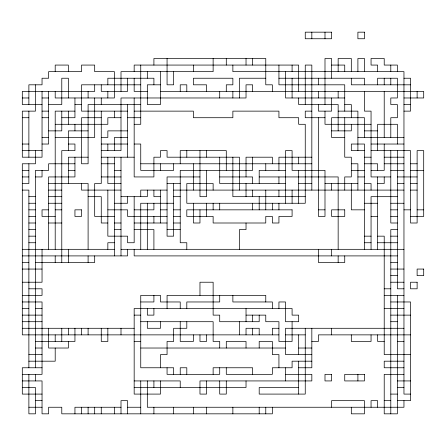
<?xml version="1.0" encoding="UTF-8"?>
<svg xmlns="http://www.w3.org/2000/svg" width="446" height="446" viewBox="0 0 446 446"><rect width="100%" height="100%" fill="white"/><g stroke="black" fill="none" stroke-linecap="round" stroke-linejoin="round"><path stroke-width="0.67" d="M331.573 65.071L344.736 65.071L344.736 71.65M265.771 78.234L239.452 78.234L239.452 97.975M278.934 78.234L364.477 78.234L364.477 84.812M403.959 78.234L410.537 78.234L410.537 111.132L403.959 111.132M140.746 84.812L81.523 84.812L81.523 111.132L127.584 111.132M160.488 84.812L147.325 84.812L147.325 104.554L160.488 104.554L160.488 71.65M410.537 84.812L351.314 84.812L351.314 78.234M147.325 91.391L134.168 91.391L134.168 78.234M160.488 91.391L423.7 91.391L423.7 97.975L403.959 97.975M22.3 97.975L28.878 97.975M42.041 97.975L48.62 97.975M344.736 97.975L285.512 97.975L285.512 71.65M42.041 104.554L22.3 104.554L22.3 91.391L94.686 91.391L94.686 84.812M48.62 104.554L61.782 104.554L61.782 78.234L68.361 78.234L68.361 97.975M74.945 104.554L81.523 104.554M140.746 104.554L88.102 104.554L88.102 163.777L81.523 163.777L81.523 117.716L101.264 117.716M344.736 104.554L351.314 104.554L351.314 117.716M403.959 104.554L410.537 104.554M42.041 111.132L48.62 111.132M74.945 111.132L55.204 111.132L55.204 249.32M134.168 111.132L193.391 111.132L193.391 117.716L232.868 117.716L232.868 111.132L278.934 111.132L278.934 117.716L298.675 117.716L298.675 124.295L305.254 124.295L305.254 203.259L186.807 203.259L186.807 183.518L213.132 183.518L213.132 190.096M311.832 111.132L305.254 111.132L305.254 117.716L324.995 117.716M338.157 111.132L357.898 111.132L357.898 150.614M22.3 117.716L28.878 117.716M42.041 117.716L48.62 117.716M61.782 117.716L74.945 117.716L74.945 97.975M121.005 117.716L107.843 117.716L107.843 124.295L55.204 124.295M127.584 117.716L140.746 117.716M134.168 124.295L140.746 124.295L140.746 65.071M371.055 124.295L324.995 124.295L324.995 111.132M48.62 130.873L61.782 130.873L61.782 111.132M88.102 130.873L68.361 130.873L68.361 150.614M127.584 130.873L107.843 130.873L107.843 137.457L101.264 137.457M331.573 130.873L351.314 130.873L351.314 124.295M364.477 130.873L377.639 130.873M42.041 137.457L48.62 137.457M55.204 137.457L94.686 137.457L94.686 97.975M127.584 137.457L114.427 137.457L114.427 150.614M344.736 137.457L331.573 137.457L331.573 117.716L364.477 117.716L364.477 137.457M357.898 137.457L403.959 137.457M22.3 144.036L28.878 144.036M42.041 144.036L48.62 144.036L48.62 91.391M68.361 144.036L74.945 144.036L74.945 150.614L61.782 150.614L61.782 262.482M101.264 144.036L127.584 144.036M134.168 144.036L140.746 144.036L140.746 170.355L173.65 170.355L173.65 163.777M371.055 144.036L403.959 144.036M22.3 150.614L42.041 150.614M101.264 150.614L121.005 150.614L121.005 97.975L246.03 97.975L246.03 84.812L252.609 84.812L252.609 91.391M364.477 150.614L351.314 150.614L351.314 144.036L364.477 144.036L364.477 249.32M371.055 150.614L410.537 150.614L410.537 223L417.122 223L417.122 150.614L423.7 150.614L423.7 216.421L410.537 216.421M88.102 157.198L68.361 157.198L68.361 183.518M101.264 157.198L134.168 157.198M311.832 157.198L278.934 157.198L278.934 170.355M364.477 157.198L371.055 157.198M384.218 157.198L403.959 157.198M74.945 163.777L48.62 163.777L48.62 170.355L35.463 170.355L35.463 367.766M101.264 163.777L114.427 163.777M140.746 163.777L311.832 163.777M351.314 163.777L357.898 163.777L357.898 190.096M364.477 163.777L377.639 163.777L377.639 170.355M384.218 163.777L403.959 163.777M410.537 163.777L417.122 163.777M22.3 170.355L28.878 170.355M68.361 170.355L74.945 170.355M114.427 170.355L121.005 170.355M285.512 170.355L259.193 170.355L259.193 183.518M351.314 170.355L364.477 170.355M371.055 170.355L384.218 170.355L384.218 144.036M390.796 170.355L403.959 170.355M410.537 170.355L423.7 170.355M22.3 176.939L28.878 176.939M35.463 176.939L42.041 176.939L42.041 170.355M101.264 176.939L121.005 176.939M199.97 176.939L167.066 176.939L167.066 236.163L173.65 236.163L173.65 183.518M219.711 176.939L252.609 176.939L252.609 183.518M259.193 176.939L338.157 176.939L338.157 249.32M357.898 176.939L364.477 176.939M390.796 176.939L371.055 176.939L371.055 111.132L364.477 111.132L364.477 91.391M397.38 176.939L417.122 176.939M22.3 183.518L28.878 183.518L28.878 163.777M48.62 183.518L88.102 183.518L88.102 249.32M121.005 183.518L107.843 183.518L107.843 157.198M167.066 183.518L180.229 183.518M285.512 183.518L219.711 183.518L219.711 157.198M298.675 183.518L311.832 183.518M324.995 183.518L357.898 183.518M364.477 183.518L371.055 183.518L371.055 190.096M377.639 183.518L384.218 183.518L384.218 176.939M397.38 183.518L403.959 183.518M410.537 183.518L417.122 183.518M22.3 190.096L28.878 190.096L28.878 367.766M48.62 190.096L61.782 190.096M121.005 190.096L81.523 190.096L81.523 183.518M167.066 190.096L140.746 190.096L140.746 196.68M173.65 190.096L403.959 190.096M410.537 190.096L417.122 190.096M28.878 196.68L35.463 196.68M48.62 196.68L61.782 196.68M88.102 196.68L101.264 196.68L101.264 223L107.843 223M121.005 196.68L147.325 196.68L147.325 190.096M160.488 196.68L153.909 196.68L153.909 190.096M173.65 196.68L180.229 196.68M305.254 196.68L232.868 196.68L232.868 157.198M397.38 196.68L371.055 196.68L371.055 249.32M28.878 203.259L35.463 203.259M48.62 203.259L61.782 203.259M114.427 203.259L127.584 203.259L127.584 196.68M173.65 203.259L140.746 203.259L140.746 249.32M364.477 203.259L377.639 203.259M390.796 203.259L403.959 203.259M28.878 209.837L35.463 209.837M48.62 209.837L42.041 209.837L42.041 216.421L55.204 216.421M55.204 209.837L61.782 209.837M107.843 209.837L127.584 209.837L127.584 216.421L167.066 216.421M134.168 209.837L153.909 209.837L153.909 203.259M160.488 209.837L167.066 209.837M173.65 209.837L180.229 209.837M318.416 209.837L324.995 209.837M364.477 209.837L351.314 209.837L351.314 183.518M390.796 209.837L397.38 209.837M403.959 209.837L410.537 209.837M417.122 209.837L423.7 209.837M28.878 216.421L35.463 216.421M114.427 216.421L94.686 216.421L94.686 183.518L101.264 183.518L101.264 111.132M173.65 216.421L180.229 216.421M371.055 216.421L377.639 216.421M390.796 216.421L397.38 216.421M28.878 223L35.463 223M48.62 223L61.782 223M114.427 223L121.005 223M134.168 223L167.066 223M173.65 223L180.229 223M397.38 223L390.796 223L390.796 150.614M28.878 229.578L35.463 229.578M114.427 229.578L121.005 229.578M134.168 229.578L153.909 229.578L153.909 249.32M167.066 229.578L180.229 229.578M397.38 229.578L390.796 229.578L390.796 413.832M28.878 236.163L35.463 236.163M364.477 236.163L371.055 236.163M377.639 236.163L384.218 236.163L384.218 354.609L410.537 354.609M390.796 236.163L397.38 236.163M28.878 242.741L35.463 242.741M114.427 242.741L107.843 242.741L107.843 249.32M364.477 242.741L371.055 242.741M377.639 242.741L397.38 242.741M22.3 249.32L114.427 249.32M121.005 249.32L403.959 249.32M22.3 255.904L127.584 255.904L127.584 249.32M397.38 255.904L134.168 255.904L134.168 249.32M22.3 262.482L28.878 262.482M35.463 262.482L94.686 262.482L94.686 255.904M390.796 262.482L397.38 262.482M22.3 269.061L42.041 269.061M390.796 269.061L403.959 269.061M390.796 275.645L397.38 275.645M22.3 282.223L42.041 282.223L42.041 249.32M390.796 282.223L403.959 282.223M28.878 288.802L42.041 288.802L42.041 295.386L22.3 295.386M384.218 288.802L390.796 288.802M403.959 288.802L397.38 288.802L397.38 150.614M384.218 295.386L403.959 295.386M22.3 301.964L42.041 301.964L42.041 374.35L22.3 374.35M140.746 301.964L153.909 301.964L153.909 295.386M390.796 301.964L410.537 301.964L410.537 400.67L397.38 400.67M22.3 308.543L28.878 308.543M35.463 308.543L42.041 308.543M384.218 308.543L403.959 308.543M22.3 315.127L42.041 315.127M134.168 315.127L140.746 315.127M246.03 315.127L265.771 315.127L265.771 321.705L278.934 321.705L278.934 341.446L292.091 341.446L292.091 321.705M390.796 315.127L410.537 315.127M22.3 321.705L42.041 321.705M140.746 321.705L213.132 321.705L213.132 341.446L219.711 341.446L219.711 348.025M390.796 321.705L397.38 321.705M22.3 328.284L134.168 328.284M278.934 328.284L272.35 328.284L272.35 334.868M403.959 328.284L285.512 328.284L285.512 354.609L311.832 354.609M278.934 334.868L22.3 334.868L22.3 163.777L35.463 163.777L35.463 150.614M285.512 334.868L305.254 334.868M410.537 334.868L318.416 334.868L318.416 341.446L311.832 341.446M35.463 341.446L74.945 341.446L74.945 328.284M134.168 341.446L140.746 341.446M384.218 341.446L377.639 341.446L377.639 334.868M397.38 341.446L403.959 341.446M35.463 348.025L42.041 348.025M140.746 348.025L285.512 348.025M298.675 348.025L311.832 348.025M28.878 354.609L42.041 354.609M28.878 361.188L55.204 361.188L55.204 348.025M311.832 361.188L292.091 361.188L292.091 367.766L272.35 367.766L272.35 374.35L226.289 374.35L226.289 367.766M403.959 361.188L384.218 361.188L384.218 367.766L403.959 367.766M42.041 367.766L22.3 367.766L22.3 394.091L42.041 394.091M298.675 367.766L311.832 367.766L311.832 328.284M285.512 374.35L311.832 374.35L311.832 380.929L199.97 380.929L199.97 394.091L206.548 394.091L206.548 380.929M403.959 374.35L384.218 374.35L384.218 413.832L397.38 413.832L397.38 295.386M22.3 380.929L42.041 380.929L42.041 413.832L48.62 413.832L48.62 407.248L61.782 407.248L61.782 413.832L272.35 413.832L272.35 407.248M134.168 380.929L180.229 380.929L180.229 387.507M397.38 380.929L410.537 380.929M22.3 387.507L35.463 387.507L35.463 413.832L28.878 413.832L28.878 374.35M134.168 387.507L246.03 387.507L246.03 380.929M298.675 387.507L259.193 387.507L259.193 394.091L305.254 394.091L305.254 328.284M397.38 387.507L403.959 387.507M390.796 394.091L397.38 394.091M410.537 394.091L403.959 394.091L403.959 71.65L232.868 71.65L232.868 65.071M35.463 400.67L42.041 400.67M384.218 400.67L390.796 400.67M28.878 407.248L42.041 407.248M121.005 407.248L74.945 407.248L74.945 413.832M127.584 407.248L140.746 407.248M417.122 91.391L417.122 97.975M403.959 400.67L403.959 407.248L147.325 407.248L147.325 380.929M397.38 71.65L397.38 65.071L384.218 65.071L384.218 58.493L371.055 58.493L371.055 65.071L377.639 65.071L377.639 71.65M397.38 144.036L397.38 124.295L377.639 124.295L377.639 150.614M390.796 65.071L390.796 71.65M390.796 78.234L390.796 84.812M390.796 137.457L390.796 117.716L397.38 117.716L397.38 104.554L390.796 104.554L390.796 97.975L397.38 97.975L397.38 78.234L377.639 78.234L377.639 84.812M384.218 78.234L384.218 84.812M384.218 91.391L384.218 137.457M377.639 176.939L377.639 249.32M377.639 407.248L377.639 400.67L371.055 400.67L371.055 407.248M371.055 334.868L371.055 341.446L351.314 341.446L351.314 334.868M364.477 71.65L364.477 58.493L357.898 58.493L357.898 71.65M357.898 374.35L357.898 380.929M351.314 71.65L351.314 58.493L338.157 58.493L338.157 71.65M351.314 407.248L351.314 413.832L364.477 413.832L364.477 400.67L331.573 400.67L331.573 407.248M344.736 111.132L344.736 84.812L278.934 84.812L278.934 65.071M344.736 117.716L344.736 157.198L351.314 157.198L351.314 176.939L344.736 176.939L344.736 190.096M344.736 255.904L344.736 262.482L318.416 262.482L318.416 249.32M338.157 91.391L338.157 97.975M338.157 130.873L338.157 104.554L298.675 104.554L298.675 97.975M338.157 255.904L338.157 262.482M331.573 78.234L331.573 58.493L324.995 58.493L324.995 104.554M331.573 97.975L331.573 111.132L318.416 111.132L318.416 104.554M331.573 183.518L331.573 190.096M331.573 249.32L331.573 255.904M331.573 328.284L331.573 334.868M324.995 32.168L324.995 38.752M318.416 78.234L318.416 84.812M318.416 91.391L318.416 97.975M318.416 117.716L318.416 216.421L324.995 216.421L324.995 170.355L292.091 170.355L292.091 150.614L285.512 150.614L285.512 203.259M311.832 32.168L311.832 38.752M311.832 190.096L311.832 65.071L305.254 65.071L305.254 104.554M298.675 91.391L298.675 65.071L134.168 65.071L134.168 71.65M298.675 157.198L298.675 163.777M298.675 170.355L298.675 203.259M298.675 334.868L298.675 354.609M298.675 361.188L298.675 394.091M292.091 65.071L292.091 71.65M292.091 78.234L292.091 97.975M292.091 190.096L292.091 203.259M285.512 367.766L285.512 380.929M278.934 176.939L278.934 183.518M278.934 190.096L278.934 196.68M278.934 203.259L278.934 209.837M278.934 308.543L278.934 301.964L285.512 301.964L285.512 321.705L298.675 321.705L298.675 315.127L292.091 315.127L292.091 308.543L134.168 308.543L134.168 394.091L160.488 394.091L160.488 380.929M278.934 367.766L278.934 354.609L272.35 354.609L272.35 341.446L259.193 341.446L259.193 348.025M272.35 91.391L272.35 84.812L265.771 84.812L265.771 58.493L153.909 58.493L153.909 65.071M272.35 163.777L272.35 157.198L246.03 157.198L246.03 176.939M272.35 203.259L272.35 209.837M272.35 308.543L272.35 301.964L232.868 301.964L232.868 295.386M265.771 163.777L265.771 170.355M265.771 190.096L265.771 209.837M265.771 301.964L265.771 295.386L167.066 295.386L167.066 308.543M265.771 407.248L265.771 413.832M259.193 196.68L259.193 209.837M259.193 315.127L259.193 321.705L219.711 321.705L219.711 315.127L213.132 315.127L213.132 282.223L199.97 282.223L199.97 295.386M259.193 334.868L259.193 328.284L246.03 328.284L246.03 334.868M259.193 407.248L259.193 413.832M252.609 58.493L252.609 65.071M252.609 157.198L252.609 170.355L180.229 170.355L180.229 242.741L186.807 242.741L186.807 249.32M252.609 190.096L252.609 196.68M252.609 203.259L252.609 209.837M252.609 315.127L252.609 321.705M252.609 328.284L252.609 334.868M252.609 374.35L252.609 367.766L213.132 367.766L213.132 374.35M246.03 58.493L246.03 65.071M246.03 183.518L246.03 196.68M246.03 223L246.03 229.578L239.452 229.578L239.452 249.32M246.03 308.543L246.03 321.705M246.03 348.025L246.03 341.446L226.289 341.446L226.289 348.025M239.452 190.096L239.452 157.198L167.066 157.198L167.066 150.614L160.488 150.614L160.488 157.198L153.909 157.198L153.909 176.939L134.168 176.939L134.168 97.975M239.452 321.705L239.452 334.868M232.868 91.391L232.868 97.975M232.868 407.248L232.868 413.832M226.289 58.493L226.289 65.071M226.289 91.391L226.289 84.812L232.868 84.812L232.868 78.234L193.391 78.234L193.391 84.812L206.548 84.812L206.548 91.391M226.289 170.355L226.289 150.614L180.229 150.614L180.229 163.777M226.289 380.929L226.289 394.091L219.711 394.091L219.711 380.929M219.711 91.391L219.711 97.975M219.711 203.259L219.711 209.837M219.711 295.386L219.711 301.964L186.807 301.964L186.807 308.543M219.711 367.766L219.711 374.35L167.066 374.35L167.066 367.766M213.132 58.493L213.132 71.65L121.005 71.65L121.005 91.391M213.132 203.259L213.132 209.837M206.548 150.614L206.548 157.198M206.548 170.355L206.548 196.68L199.97 196.68L199.97 150.614M206.548 203.259L206.548 216.421M206.548 334.868L206.548 341.446L199.97 341.446L199.97 334.868M206.548 407.248L206.548 413.832M199.97 209.837L199.97 223L193.391 223L193.391 203.259M193.391 65.071L193.391 71.65M193.391 163.777L193.391 190.096M193.391 334.868L193.391 341.446L180.229 341.446L180.229 321.705M193.391 407.248L193.391 413.832M186.807 91.391L186.807 84.812L180.229 84.812L180.229 91.391M186.807 150.614L186.807 157.198M186.807 321.705L186.807 328.284L173.65 328.284L173.65 341.446L167.066 341.446L167.066 354.609L160.488 354.609L160.488 367.766M186.807 374.35L186.807 367.766L180.229 367.766L180.229 374.35M180.229 308.543L180.229 301.964L160.488 301.964L160.488 295.386L140.746 295.386L140.746 367.766L173.65 367.766L173.65 374.35M173.65 71.65L173.65 84.812L167.066 84.812L167.066 58.493M173.65 407.248L173.65 413.832M160.488 163.777L160.488 170.355M160.488 190.096L160.488 223M160.488 321.705L160.488 328.284L147.325 328.284L147.325 321.705M153.909 84.812L153.909 78.234L107.843 78.234L107.843 84.812M153.909 216.421L153.909 223M153.909 308.543L153.909 315.127L147.325 315.127L147.325 308.543M153.909 380.929L153.909 387.507M153.909 407.248L153.909 413.832M147.325 71.65L147.325 78.234M147.325 203.259L147.325 249.32M140.746 380.929L140.746 413.832M134.168 196.68L134.168 242.741L127.584 242.741L127.584 236.163L107.843 236.163L107.843 190.096M127.584 78.234L127.584 91.391L101.264 91.391L101.264 84.812M127.584 104.554L127.584 157.198M127.584 413.832L127.584 400.67L121.005 400.67L121.005 413.832M121.005 157.198L121.005 255.904M121.005 328.284L121.005 334.868M114.427 111.132L114.427 117.716M114.427 157.198L114.427 255.904M114.427 407.248L114.427 413.832M107.843 91.391L107.843 97.975M107.843 144.036L107.843 150.614M107.843 328.284L107.843 341.446L101.264 341.446L101.264 328.284M101.264 97.975L101.264 104.554M101.264 407.248L101.264 413.832M94.686 407.248L94.686 413.832M88.102 91.391L88.102 97.975M88.102 255.904L88.102 262.482M88.102 328.284L88.102 334.868M88.102 407.248L88.102 413.832M81.523 328.284L81.523 334.868M81.523 407.248L81.523 413.832M74.945 124.295L74.945 130.873M74.945 157.198L74.945 176.939L48.62 176.939L48.62 249.32M68.361 71.65L68.361 65.071L55.204 65.071L55.204 71.65M68.361 111.132L68.361 124.295M68.361 249.32L68.361 262.482M68.361 328.284L68.361 334.868M68.361 341.446L68.361 348.025L48.62 348.025L48.62 328.284M61.782 328.284L61.782 341.446M55.204 91.391L55.204 97.975L114.427 97.975L114.427 71.65L94.686 71.65L94.686 65.071L81.523 65.071L81.523 71.65L48.62 71.65L48.62 78.234L42.041 78.234L42.041 84.812L28.878 84.812L28.878 104.554M55.204 255.904L55.204 262.482M55.204 334.868L55.204 341.446M42.041 91.391L42.041 157.198L22.3 157.198L22.3 111.132L35.463 111.132L35.463 84.812M35.463 374.35L35.463 380.929M28.878 111.132L28.878 157.198M331.573 32.168L305.254 32.168L305.254 38.752L331.573 38.752L331.573 32.168M364.477 32.168L357.898 32.168L357.898 38.752L364.477 38.752L364.477 32.168M81.523 209.837L74.945 209.837L74.945 216.421L81.523 216.421L81.523 209.837M292.091 209.837L186.807 209.837L186.807 216.421L213.132 216.421L213.132 223L265.771 223L265.771 216.421L272.35 216.421L272.35 223L278.934 223L278.934 216.421L292.091 216.421L292.091 209.837M344.736 209.837L331.573 209.837L331.573 216.421L344.736 216.421L344.736 209.837M423.7 269.061L417.122 269.061L417.122 275.645L423.7 275.645L423.7 269.061M417.122 282.223L410.537 282.223L410.537 288.802L417.122 288.802L417.122 282.223M331.573 374.35L324.995 374.35L324.995 380.929L331.573 380.929L331.573 374.35M364.477 374.35L344.736 374.35L344.736 380.929L364.477 380.929L364.477 374.35"/></g></svg>
